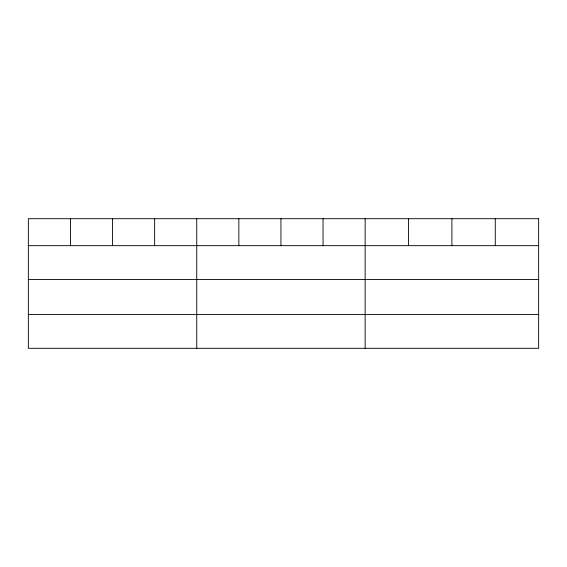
<?xml version="1.0" encoding="UTF-8"?>
<svg xmlns="http://www.w3.org/2000/svg" width="567" height="567" viewBox="0 0 567 567"><rect width="100%" height="100%" fill="white"/><g stroke="black" fill="none" stroke-linecap="round" stroke-linejoin="round"><path stroke-width="0.85" d="M28.35 245.66L538.65 245.66M28.35 279.531L538.65 279.531M28.35 314.43L538.65 314.43M495.274 218.699L495.274 245.66M451.899 218.699L451.899 245.66M408.523 218.699L408.523 245.66M365.148 218.699L365.148 348.301M323.048 218.699L323.048 245.66M280.948 218.699L280.948 245.66M238.849 218.699L238.849 245.66M196.749 218.699L196.749 348.301M154.649 218.699L154.649 245.66M112.55 218.699L112.55 245.66M70.45 218.699L70.45 245.66M538.65 218.699L28.35 218.699L28.35 348.301L538.65 348.301L538.65 218.699"/></g></svg>
